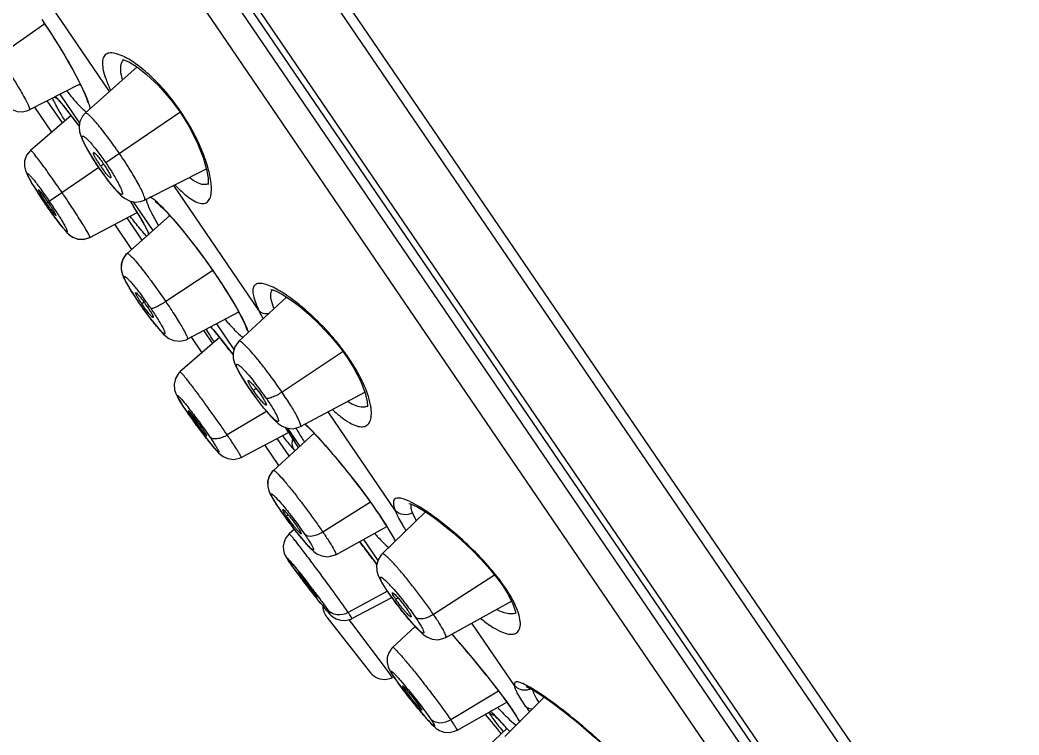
# Model space of a CAD drawing. Header units: millimetres. Extents: x 1122 to 8358, y -1894 to -296.
# Drawn here: x 7956.05 to 7984.51, y -622.93 to -602.57 of the extents above; entities that cross this region are included whole.
import ezdxf

# ---------------------------------------------------------------- set-up
doc = ezdxf.new("R2010")
doc.units = ezdxf.units.MM
doc.header["$LTSCALE"] = 3
doc.layers.add('DEF_LAYER_ASSEM_MEMBER', color=7, linetype='Continuous')

msp = doc.modelspace()

# ---------------------------------------------------------------- linework, layer by layer
at = {"layer": 'DEF_LAYER_ASSEM_MEMBER', "color": 9, "linetype": 'Continuous'}
for p, q in [((7985.436, -635.392), (7941.588, -571.048)), ((7986.127, -633.067), (7944.004, -571.255)), ((7944.813, -571.935), (7987.965, -635.243)), ((7984.202, -634.379), (7942.079, -572.567)), ((7941.642, -573.405), (7983.262, -634.479)), ((7958.607, -604.602), (7956.173, -601.031)), ((7956.762, -602.68), (7955.445, -603.603)), ((7957.191, -604.682), (7957.751, -605.504)), ((7960.636, -605.18), (7958.498, -606.637)), ((7958.439, -606.677), (7958.352, -606.736)), ((7958.298, -606.773), (7956.888, -607.734)), ((7962.866, -610.853), (7960.432, -607.28)), ((7956.777, -607.81), (7956.776, -607.811)), ((7956.855, -607.757), (7956.806, -607.79)), ((7959.279, -607.747), (7959.839, -608.568)), ((7961.545, -609.7), (7960.205, -610.589)), ((7961.63, -609.82), (7961.621, -609.814)), ((7959.429, -610.602), (7959.423, -610.596)), ((7959.586, -610.605), (7959.523, -610.65)), ((7961.647, -611.22), (7962.149, -611.957)), ((7961.833, -611.727), (7961.814, -611.704)), ((7965.261, -612.014), (7963.517, -613.168)), ((7965.369, -612.177), (7965.415, -612.192)), ((7962.572, -613.044), (7962.56, -613.033)), ((7962.781, -613.065), (7962.705, -613.123)), ((7960.785, -613.692), (7960.775, -613.679)), ((7963.077, -613.717), (7961.959, -614.389)), ((7966.748, -616.549), (7964.829, -613.732)), ((7960.996, -613.862), (7960.961, -613.888)), ((7963.674, -614.196), (7964.026, -614.712)), ((7966.034, -616.3), (7964.679, -617.153)), ((7963.452, -616.505), (7963.437, -616.487)), ((7963.691, -616.66), (7963.644, -616.697)), ((7966.28, -616.644), (7966.261, -616.622)), ((7966.28, -616.643), (7966.265, -616.621)), ((7965.834, -617.365), (7966.244, -617.967)), ((7966.094, -617.912), (7966.002, -617.79)), ((7963.719, -617.997), (7963.702, -617.974)), ((7966.129, -617.958), (7966.094, -617.912)), ((7966.217, -618.075), (7966.129, -617.958)), ((7964.014, -618.344), (7964.004, -618.353)), ((7964.176, -618.617), (7964.166, -618.605)), ((7969.574, -618.378), (7967.832, -619.5)), ((7966.518, -618.835), (7965.403, -619.444)), ((7966.554, -618.887), (7966.534, -618.864)), ((7969.868, -618.727), (7969.802, -618.682)), ((7966.819, -619.025), (7966.761, -619.075)), ((7965.442, -619.663), (7965.426, -619.642)), ((7965.506, -619.749), (7965.442, -619.663)), ((7966.517, -621.098), (7965.506, -619.749)), ((7965.508, -619.615), (7965.509, -619.614)), ((7970.138, -621.523), (7968.928, -619.747)), ((7966.627, -621.244), (7966.517, -621.098)), ((7966.664, -621.294), (7966.627, -621.244)), ((7966.732, -621.317), (7966.71, -621.289)), ((7967.02, -621.613), (7967.003, -621.627)), ((7969.688, -621.683), (7968.326, -622.505)), ((7970.071, -622.207), (7970.043, -622.172)), ((7970.005, -622.836), (7969.97, -622.798))]:
    msp.add_line(p, q, dxfattribs=at)
at = {"layer": 'DEF_LAYER_ASSEM_MEMBER', "color": 7, "linetype": 'Continuous'}
for p, q in [((7985.082, -635.177), (7941.658, -571.457)), ((7959.387, -603.907), (7957.909, -605.224)), ((7959.661, -604.118), (7959.998, -604.436)), ((7956.319, -605.129), (7957.766, -604.388)), ((7959.998, -604.436), (7960.356, -604.849)), ((7957.261, -605.502), (7956.829, -604.868)), ((7960.356, -604.849), (7960.612, -605.196)), ((7956.96, -605.762), (7956.474, -605.049)), ((7960.612, -605.196), (7960.85, -605.574)), ((7957.509, -605.288), (7956.354, -606.286)), ((7960.85, -605.574), (7961.101, -606.061)), ((7958.095, -606.467), (7958.22, -606.663)), ((7958.22, -606.663), (7958.295, -606.775)), ((7958.295, -606.775), (7958.372, -606.885)), ((7958.372, -606.885), (7958.508, -607.073)), ((7959.597, -607.702), (7961.364, -606.808)), ((7956.603, -607.55), (7956.717, -607.723)), ((7956.717, -607.723), (7956.776, -607.811)), ((7956.776, -607.811), (7956.835, -607.897)), ((7956.83, -607.889), (7956.955, -608.067)), ((7956.949, -608.059), (7957.066, -608.22)), ((7958.041, -608.761), (7959.392, -608.051)), ((7957.061, -608.213), (7957.166, -608.352)), ((7957.161, -608.345), (7957.252, -608.462)), ((7959.236, -609.101), (7958.75, -608.388)), ((7959.534, -608.838), (7959.102, -608.203)), ((7960.324, -608.141), (7959.105, -609.217)), ((7957.248, -608.456), (7957.326, -608.55)), ((7957.322, -608.546), (7957.391, -608.622)), ((7961.568, -609.736), (7961.621, -609.814)), ((7961.621, -609.814), (7961.655, -609.864)), ((7959.063, -610.018), (7959.143, -610.159)), ((7961.655, -609.864), (7961.782, -610.054)), ((7959.14, -610.154), (7959.24, -610.318)), ((7959.238, -610.314), (7959.355, -610.496)), ((7959.354, -610.493), (7959.423, -610.596)), ((7959.423, -610.596), (7959.488, -610.69)), ((7959.488, -610.69), (7959.617, -610.872)), ((7963.645, -610.459), (7962.286, -611.721)), ((7959.617, -610.872), (7959.744, -611.042)), ((7960.818, -611.661), (7962.283, -610.881)), ((7961.543, -611.785), (7961.288, -611.411)), ((7961.485, -611.306), (7961.564, -611.398)), ((7961.564, -611.398), (7961.83, -611.726)), ((7961.74, -611.615), (7960.61, -612.591)), ((7960.818, -611.661), (7960.818, -611.662)), ((7961.242, -612.045), (7960.928, -611.585)), ((7961.83, -611.726), (7962.126, -612.107)), ((7964.9, -611.573), (7965.198, -611.938)), ((7965.198, -611.938), (7965.369, -612.177)), ((7965.369, -612.177), (7965.551, -612.464)), ((7965.551, -612.464), (7965.762, -612.867)), ((7962.491, -612.93), (7962.56, -613.033)), ((7962.56, -613.033), (7962.643, -613.152)), ((7962.643, -613.152), (7962.791, -613.356)), ((7964.042, -614.151), (7965.879, -613.173)), ((7962.791, -613.356), (7962.937, -613.546)), ((7960.775, -613.679), (7960.816, -613.739)), ((7960.811, -613.732), (7960.92, -613.888)), ((7960.916, -613.881), (7961.031, -614.041)), ((7961.026, -614.035), (7961.141, -614.192)), ((7964.174, -614.081), (7964.209, -614.114)), ((7961.137, -614.186), (7961.249, -614.335)), ((7961.245, -614.33), (7961.35, -614.466)), ((7962.352, -615.026), (7963.706, -614.314)), ((7964.434, -614.341), (7963.271, -615.399)), ((7964.04, -614.15), (7964.041, -614.15)), ((7961.346, -614.462), (7961.442, -614.584)), ((7961.439, -614.58), (7961.524, -614.685)), ((7963.429, -615.255), (7963.03, -614.67)), ((7963.724, -614.986), (7963.382, -614.484)), ((7961.521, -614.682), (7961.594, -614.769)), ((7961.592, -614.767), (7961.654, -614.837)), ((7961.652, -614.835), (7961.708, -614.895)), ((7961.707, -614.893), (7961.764, -614.947)), ((7961.764, -614.947), (7961.842, -615.005)), ((7963.235, -616.169), (7963.303, -616.282)), ((7963.302, -616.281), (7963.388, -616.414)), ((7963.388, -616.414), (7963.437, -616.487)), ((7963.437, -616.487), (7963.506, -616.586)), ((7963.506, -616.586), (7963.64, -616.773)), ((7966.222, -616.565), (7966.261, -616.622)), ((7966.261, -616.622), (7966.289, -616.663)), ((7966.289, -616.663), (7966.392, -616.819)), ((7967.603, -616.58), (7966.365, -617.776)), ((7963.64, -616.773), (7963.778, -616.958)), ((7963.868, -617.075), (7963.721, -617.202)), ((7963.726, -617.206), (7963.725, -617.207)), ((7963.778, -616.958), (7963.914, -617.134)), ((7963.914, -617.134), (7964.042, -617.293)), ((7965.048, -617.799), (7966.504, -616.995)), ((7964.042, -617.293), (7964.156, -617.43)), ((7965.724, -617.426), (7966.054, -617.859)), ((7965.048, -617.799), (7965.047, -617.799)), ((7963.702, -617.974), (7963.723, -618.004)), ((7963.723, -618.004), (7963.811, -618.128)), ((7963.726, -618.009), (7963.732, -618.018)), ((7966.054, -617.859), (7966.217, -618.076)), ((7963.791, -618.102), (7963.904, -618.256)), ((7963.872, -618.212), (7963.96, -618.332)), ((7963.904, -618.256), (7964.006, -618.393)), ((7963.96, -618.332), (7964.053, -618.456)), ((7969.441, -618.212), (7969.677, -618.507)), ((7969.677, -618.507), (7969.802, -618.681)), ((7966.475, -618.777), (7966.534, -618.864)), ((7966.534, -618.864), (7966.616, -618.983)), ((7966.534, -618.864), (7966.534, -618.864)), ((7969.802, -618.682), (7969.802, -618.681)), ((7969.802, -618.682), (7969.959, -618.932)), ((7969.959, -618.932), (7970.105, -619.227)), ((7964.513, -619.051), (7964.593, -619.15)), ((7965.508, -619.614), (7966.642, -619.017)), ((7966.616, -618.983), (7966.766, -619.187)), ((7966.766, -619.187), (7966.919, -619.386)), ((7968.185, -620.16), (7970.052, -619.121)), ((7970.105, -619.227), (7970.165, -619.421)), ((7966.919, -619.386), (7967.069, -619.571)), ((7970.165, -619.421), (7970.172, -619.477)), ((7964.793, -619.573), (7966.037, -621.16)), ((7967.069, -619.571), (7967.208, -619.733)), ((7967.307, -619.841), (7966.668, -620.437)), ((7968.359, -620.064), (7968.423, -620.137)), ((7968.181, -620.155), (7968.182, -620.155)), ((7966.668, -620.437), (7966.668, -620.437)), ((7966.702, -621.274), (7966.664, -621.294)), ((7966.71, -621.289), (7966.779, -621.389)), ((7966.71, -621.289), (7966.71, -621.289)), ((7966.779, -621.389), (7966.91, -621.567)), ((7966.91, -621.567), (7967.052, -621.755)), ((7968.498, -622.805), (7969.92, -621.997)), ((7970.988, -621.855), (7969.868, -622.974)), ((7967.337, -622.115), (7967.468, -622.273)), ((7967.468, -622.273), (7967.585, -622.411)), ((7968.43, -622.828), (7968.494, -622.797)), ((7969.922, -622.746), (7968.886, -623.727)), ((7969.944, -622.77), (7970.005, -622.837))]:
    msp.add_line(p, q, dxfattribs=at)
for points in [[(7956.684, -602.568), (7956.745, -602.659), (7956.899, -602.892), (7957.047, -603.124), (7957.187, -603.35), (7957.318, -603.568), (7957.439, -603.775), (7957.548, -603.97), (7957.645, -604.151), (7957.73, -604.315), (7957.803, -604.463), (7957.863, -604.593), (7957.91, -604.705), (7957.947, -604.798), (7957.971, -604.87), (7957.984, -604.918), (7957.986, -604.926)], [(7958.982, -603.698), (7958.974, -603.699), (7959.006, -603.706), (7959.149, -603.763), (7959.372, -603.896), (7959.661, -604.118)], [(7955.22, -604.428), (7955.344, -604.6), (7955.456, -604.748), (7955.554, -604.87), (7955.642, -604.967), (7955.726, -605.047), (7955.832, -605.119), (7955.972, -605.172), (7956.126, -605.183), (7956.278, -605.148), (7956.319, -605.129)], [(7957.079, -604.774), (7957.079, -604.775), (7957.093, -604.788), (7957.123, -604.818), (7957.166, -604.865), (7957.219, -604.925), (7957.28, -604.999), (7957.351, -605.086), (7957.429, -605.185), (7957.515, -605.296), (7957.609, -605.419), (7957.71, -605.554), (7957.737, -605.591)], [(7957.908, -605.224), (7957.834, -605.306), (7957.759, -605.456), (7957.734, -605.612), (7957.748, -605.752), (7957.783, -605.87), (7957.832, -605.99), (7957.899, -606.128), (7957.988, -606.287), (7958.095, -606.467)], [(7961.101, -606.061), (7961.271, -606.484), (7961.369, -606.827), (7961.41, -607.078), (7961.412, -607.232), (7961.409, -607.255)], [(7956.354, -606.286), (7956.243, -606.423), (7956.186, -606.584), (7956.183, -606.736), (7956.211, -606.855), (7956.246, -606.942), (7956.288, -607.028), (7956.344, -607.129), (7956.414, -607.25), (7956.501, -607.391), (7956.603, -607.55)], [(7958.508, -607.073), (7958.635, -607.238), (7958.752, -607.378), (7958.855, -607.492), (7958.948, -607.582), (7959.045, -607.656), (7959.169, -607.721), (7959.322, -607.756), (7959.489, -607.743), (7959.597, -607.702)], [(7959.193, -607.727), (7959.265, -607.843), (7959.356, -607.991), (7959.437, -608.126), (7959.507, -608.246), (7959.568, -608.353), (7959.619, -608.446), (7959.659, -608.522), (7959.688, -608.582), (7959.706, -608.623), (7959.709, -608.63)], [(7959.905, -607.739), (7959.9, -607.737), (7959.902, -607.739), (7959.932, -607.76), (7959.982, -607.8), (7960.047, -607.858), (7960.125, -607.933), (7960.214, -608.024), (7960.315, -608.131), (7960.427, -608.255), (7960.548, -608.395), (7960.678, -608.551), (7960.816, -608.722), (7960.96, -608.905), (7961.109, -609.1), (7961.262, -609.305), (7961.415, -609.518), (7961.568, -609.736)], [(7957.386, -608.617), (7957.453, -608.681), (7957.551, -608.75), (7957.691, -608.806), (7957.861, -608.816), (7958.041, -608.761)], [(7957.391, -608.622), (7957.458, -608.686), (7957.559, -608.755), (7957.702, -608.808)], [(7957.702, -608.808), (7957.872, -608.814), (7958.041, -608.761)], [(7959.105, -609.217), (7959.081, -609.239), (7958.99, -609.364), (7958.94, -609.51), (7958.935, -609.663), (7958.962, -609.792), (7959.005, -609.901), (7959.066, -610.023)], [(7959.105, -609.217), (7959.072, -609.249), (7958.983, -609.378), (7958.937, -609.525), (7958.936, -609.674), (7958.964, -609.799), (7959.007, -609.907)], [(7961.782, -610.054), (7961.902, -610.24), (7962.013, -610.417), (7962.115, -610.586), (7962.207, -610.744), (7962.287, -610.888), (7962.356, -611.019), (7962.412, -611.133), (7962.456, -611.229), (7962.488, -611.307), (7962.508, -611.364), (7962.517, -611.398), (7962.518, -611.402)], [(7963.202, -610.242), (7963.205, -610.243), (7963.258, -610.255), (7963.369, -610.3), (7963.535, -610.389), (7963.749, -610.526), (7964.002, -610.713)], [(7964.002, -610.713), (7964.285, -610.951), (7964.589, -611.24), (7964.9, -611.573)], [(7959.744, -611.042), (7959.861, -611.194), (7959.966, -611.322), (7960.056, -611.425), (7960.132, -611.505), (7960.204, -611.572), (7960.292, -611.637), (7960.433, -611.7), (7960.613, -611.72), (7960.785, -611.677), (7960.817, -611.661)], [(7962.286, -611.721), (7962.264, -611.744), (7962.169, -611.882), (7962.124, -612.046), (7962.129, -612.207), (7962.165, -612.341), (7962.217, -612.464), (7962.288, -612.599), (7962.379, -612.754), (7962.491, -612.93)], [(7960.615, -612.596), (7960.572, -612.639), (7960.479, -612.783), (7960.441, -612.944), (7960.453, -613.1), (7960.489, -613.206), (7960.528, -613.287), (7960.576, -613.372), (7960.64, -613.475)], [(7965.762, -612.867), (7965.89, -613.201), (7965.943, -613.439), (7965.948, -613.573), (7965.946, -613.592)], [(7960.64, -613.475), (7960.724, -613.604), (7960.775, -613.679)], [(7962.937, -613.546), (7963.075, -613.714), (7963.202, -613.858), (7963.312, -613.972), (7963.411, -614.06), (7963.52, -614.135), (7963.669, -614.195), (7963.837, -614.209), (7964, -614.17), (7964.04, -614.15)], [(7963.608, -614.165), (7963.705, -614.312), (7963.789, -614.442), (7963.862, -614.557)], [(7964.209, -614.114), (7964.298, -614.201), (7964.398, -614.303), (7964.507, -614.419), (7964.626, -614.548), (7964.753, -614.69), (7964.888, -614.845), (7965.029, -615.01), (7965.175, -615.186), (7965.326, -615.371), (7965.48, -615.564), (7965.634, -615.762), (7965.787, -615.964), (7965.938, -616.167), (7966.083, -616.368), (7966.222, -616.565)], [(7963.862, -614.557), (7963.923, -614.656), (7963.971, -614.738), (7963.98, -614.754)], [(7961.763, -614.946), (7961.84, -615.004), (7961.969, -615.063), (7962.134, -615.084), (7962.303, -615.049), (7962.352, -615.027)], [(7963.271, -615.398), (7963.239, -615.431), (7963.151, -615.563), (7963.108, -615.713), (7963.112, -615.865), (7963.144, -615.984), (7963.186, -616.078)], [(7963.271, -615.398), (7963.248, -615.421), (7963.158, -615.549), (7963.111, -615.698), (7963.11, -615.853), (7963.141, -615.977), (7963.184, -616.074), (7963.237, -616.172)], [(7967.131, -616.336), (7967.127, -616.336), (7967.133, -616.337), (7967.181, -616.352), (7967.265, -616.387), (7967.382, -616.446), (7967.528, -616.532), (7967.704, -616.646), (7967.907, -616.79), (7968.134, -616.962), (7968.38, -617.163), (7968.642, -617.392), (7968.912, -617.646), (7969.182, -617.921), (7969.441, -618.212)], [(7966.392, -616.819), (7966.483, -616.96), (7966.561, -617.088), (7966.627, -617.2), (7966.68, -617.297), (7966.722, -617.379), (7966.739, -617.415)], [(7963.725, -617.207), (7963.629, -617.318), (7963.575, -617.433), (7963.552, -617.553), (7963.557, -617.666), (7963.581, -617.759), (7963.61, -617.825)], [(7964.156, -617.43), (7964.255, -617.542), (7964.341, -617.632), (7964.419, -617.705), (7964.511, -617.773), (7964.648, -617.835), (7964.823, -617.856), (7964.999, -617.815), (7965.044, -617.793)], [(7966.365, -617.776), (7966.341, -617.8), (7966.251, -617.94), (7966.21, -618.104), (7966.22, -618.265), (7966.259, -618.393), (7966.312, -618.505), (7966.383, -618.629), (7966.475, -618.777)], [(7963.61, -617.825), (7963.635, -617.87), (7963.66, -617.912), (7963.693, -617.962), (7963.702, -617.974)], [(7964.053, -618.456), (7964.149, -618.582), (7964.244, -618.706), (7964.337, -618.827)], [(7964.337, -618.827), (7964.428, -618.943), (7964.513, -619.051)], [(7964.593, -619.15), (7964.666, -619.24), (7964.73, -619.318), (7964.785, -619.383), (7964.831, -619.436), (7964.871, -619.48), (7964.91, -619.519), (7964.964, -619.566)], [(7964.964, -619.566), (7965.055, -619.622), (7965.183, -619.664), (7965.327, -619.67), (7965.474, -619.631), (7965.508, -619.615)], [(7967.208, -619.733), (7967.332, -619.869), (7967.44, -619.978), (7967.539, -620.067), (7967.646, -620.142), (7967.791, -620.203), (7967.961, -620.22), (7968.129, -620.18), (7968.181, -620.155)], [(7968.423, -620.137), (7968.567, -620.303), (7968.715, -620.476), (7968.867, -620.656), (7969.02, -620.841), (7969.175, -621.029), (7969.328, -621.22), (7969.478, -621.409), (7969.623, -621.597), (7969.761, -621.779), (7969.888, -621.953)], [(7966.668, -620.437), (7966.641, -620.464), (7966.555, -620.591), (7966.513, -620.731), (7966.512, -620.872), (7966.541, -620.992), (7966.578, -621.076), (7966.62, -621.151)], [(7966.62, -621.151), (7966.677, -621.241), (7966.71, -621.289)], [(7967.052, -621.755), (7967.197, -621.941), (7967.337, -622.115)], [(7970.474, -621.557), (7970.472, -621.556), (7970.482, -621.56), (7970.525, -621.577), (7970.596, -621.612), (7970.694, -621.666), (7970.815, -621.74), (7970.958, -621.835), (7971.122, -621.948), (7971.306, -622.082), (7971.507, -622.234), (7971.722, -622.403), (7971.948, -622.586), (7972.181, -622.783), (7972.42, -622.993), (7972.661, -623.215), (7972.899, -623.445), (7973.127, -623.681)], [(7969.888, -621.953), (7970.003, -622.114), (7970.043, -622.172)], [(7969.459, -622.259), (7969.489, -622.289), (7969.54, -622.34), (7969.601, -622.403)], [(7970.043, -622.172), (7970.059, -622.196), (7970.13, -622.303)], [(7970.13, -622.303), (7970.183, -622.389), (7970.221, -622.456)], [(7967.585, -622.411), (7967.685, -622.524), (7967.769, -622.614), (7967.841, -622.685)], [(7969.601, -622.403), (7969.673, -622.478), (7969.754, -622.565), (7969.844, -622.662), (7969.944, -622.77)], [(7970.221, -622.456), (7970.245, -622.502), (7970.253, -622.518)], [(7967.841, -622.685), (7967.911, -622.745), (7968.002, -622.804), (7968.13, -622.851), (7968.276, -622.862), (7968.43, -622.828)]]:
    msp.add_lwpolyline(points, dxfattribs=at)
at = {"layer": 'DEF_LAYER_ASSEM_MEMBER', "color": 9, "linetype": 'Continuous'}
for centre, radius, start, end in [((7958.224, -605.218), 1.788, 63.2851, 63.8955), ((7958.175, -605.315), 1.896, 62.2279, 63.2808), ((7959.968, -602.359), 3.014, 222.663, 223.8617), ((7955.586, -608.604), 6.101, 34.14, 40.7976), ((7957.277, -604.443), 0.398, 233.1708, 242.5811), ((7958.651, -604.19), 1.222, 227.822, 229.7879), ((7958.517, -604.348), 1.014, 229.836, 230.2719), ((7955.621, -608.615), 6.079, 27.7364, 34.41), ((7959.597, -607.423), 1.91, 5.4508, 6.3553), ((7959.691, -607.414), 1.816, 4.9263, 5.4476), ((7960.865, -607.378), 1.256, 199.0543, 200.7643), ((7962.968, -606.858), 2.959, 204.6546, 205.8623), ((7960.093, -608.575), 0.398, 185.9578, 195.3874), ((7951.463, -616.438), 10.056, 35.9395, 36.291), ((7951.157, -616.66), 10.435, 34.2755, 35.9422), ((7964.426, -608.665), 3.097, 226.0895, 226.7909), ((7968.092, -607.286), 7.88, 211.2015, 211.6428), ((7937.222, -631.158), 31.356, 37.4328, 38.2924), ((7960.682, -615.402), 5.719, 34.1424, 34.5313), ((7956.812, -617.544), 7.534, 38.1196, 38.5698), ((7956.17, -618.044), 8.347, 34.3136, 38.1009), ((7968.895, -608.734), 7.652, 214.154, 214.2734), ((7964.425, -613.836), 1.641, 9.1491, 10.2778), ((7964.551, -613.816), 1.513, 7.3217, 9.1586), ((7945.34, -626.382), 21.978, 33.5597, 33.7159), ((7968.293, -610.92), 5.897, 221.1842, 221.7542), ((7959.275, -617.519), 5.461, 30.4025, 30.6147), ((7969.815, -612.168), 7.7, 214.0861, 214.2737), ((7898.711, -668.749), 84.41, 37.13626, 37.44811), ((7968.59, -615.301), 3.068, 227.6081, 227.7749), ((7968.394, -615.518), 2.776, 227.7628, 228.6539), ((7962.972, -622.022), 4.939, 41.6243, 42.8841), ((7965.52, -621.686), 5.259, 35.0361, 37.734), ((7971.516, -615.505), 6.005, 213.9669, 214.2748), ((7966.002, -621.347), 4.67, 34.1246, 35.0191), ((7968.689, -619.967), 1.642, 17.8861, 18.7737), ((7970.432, -621.236), 0.415, 280.5059, 293.6143), ((7966.403, -625.361), 4.357, 44.6731, 45.6373), ((7963.741, -626.517), 7.659, 34.2568, 34.5458), ((7977.14, -617.565), 8.088, 214.3327, 215.5783), ((7971.073, -621.505), 1.454, 231.0703, 232.4362), ((7943.747, -646.7), 35.482, 42.3485, 42.6194)]:
    msp.add_arc(centre, radius, start, end, dxfattribs=at)
at = {"layer": 'DEF_LAYER_ASSEM_MEMBER', "color": 7, "linetype": 'Continuous'}
for centre, radius, start, end in [((7961.119, -604.848), 3.35, 211.4573, 214.3137), ((7961.118, -604.855), 3.345, 214.231, 217.1201), ((7961.584, -604.534), 5.783, 212.802, 214.2767), ((7961.567, -604.545), 5.762, 214.2709, 215.8978), ((7948.49, -613.419), 10.101, 34.0891, 34.3407), ((7950.566, -612.021), 7.598, 33.0519, 34.1306), ((7956.06, -613.197), 4.378, 34.2967, 36.4454), ((7966.431, -620.851), 0.501, 218.1505, 278.0023), ((7966.431, -620.851), 0.5, 278.0505, 297.7627), ((8047.254, -559.287), 100.26, 218.97274, 219.3815)]:
    msp.add_arc(centre, radius, start, end, dxfattribs=at)
at = {"layer": 'DEF_LAYER_ASSEM_MEMBER', "color": 9, "linetype": 'Continuous'}
for points, start_tangent, end_tangent in [([(8000.492, -618.25), (7998.496, -615.297), (7996.276, -611.909), (7993.855, -608.148), (7991.173, -604.144), (7988.212, -600.007), (7985.006, -595.822), (7981.636, -591.642), (7978.189, -587.511), (7971.32, -579.639), (7964.89, -572.667), (7955.394, -562.732)], (-0.544815, 0.838556), (-0.694865, 0.71914)), ([(7964.1, -569.697), (7973.576, -579.65), (7982.55, -590.034), (7986.847, -595.38), (7990.969, -600.862), (7994.846, -606.529), (7998.461, -612.373)], (0.70516, -0.709048), (0.509047, -0.860738)), ([(7958.006, -604.921), (7957.822, -604.487), (7957.519, -603.908), (7956.681, -602.558)], (-0.324383, 0.945926), (-0.562885, 0.826535)), ([(7959.011, -603.612), (7958.801, -603.53), (7958.63, -603.507), (7958.504, -603.545), (7958.427, -603.644), (7958.402, -603.799), (7958.427, -604.007), (7958.504, -604.264), (7958.629, -604.564)], (-0.89801, 0.439975), (0.420288, -0.907391)), ([(7955.445, -603.603), (7955.801, -604.145), (7955.961, -604.404), (7956.099, -604.637), (7956.208, -604.834), (7956.283, -604.986), (7956.321, -605.087), (7956.325, -605.115), (7956.319, -605.129)], (0.563198, -0.826322), (-0.889601, -0.456739)), ([(7958.97, -604.259), (7958.923, -604.015), (7958.937, -603.827)], (-0.273499, 0.961872), (0.26672, 0.963774)), ([(7958.937, -603.827), (7958.949, -603.79), (7959.009, -603.701)], (0.26672, 0.963774), (0.731923, 0.681387)), ([(7959.815, -604.205), (7959.417, -603.867), (7959.059, -603.637)], (-0.723808, 0.690001), (-0.884861, 0.465856)), ([(7960.204, -604.616), (7960.107, -604.506), (7959.815, -604.205)], (-0.652002, 0.758217), (-0.723808, 0.690001)), ([(7957.381, -604.59), (7957.631, -604.889), (7957.831, -605.095)], (0.621742, -0.783222), (0.741652, -0.670785)), ([(7957.054, -604.945), (7957.03, -604.898), (7956.974, -604.782)], (-0.464593, 0.885525), (-0.395079, 0.918647)), ([(7957.191, -604.887), (7957.152, -604.842), (7957.053, -604.735)], (-0.648736, 0.761013), (-0.706724, 0.70749)), ([(7957.331, -605.43), (7957.248, -605.29), (7957.054, -604.945)], (-0.516722, 0.856153), (-0.464593, 0.885525)), ([(7957.736, -605.586), (7957.579, -605.376), (7957.191, -604.887)], (-0.594455, 0.804129), (-0.648736, 0.761013)), ([(7958.055, -605.113), (7958.049, -605.074), (7958.006, -604.921)], (-0.098955, 0.995092), (-0.324383, 0.945926)), ([(7957.868, -605.128), (7957.891, -605.146), (7957.952, -605.187)], (0.769111, -0.639115), (0.874263, -0.485452)), ([(7958.886, -606.372), (7958.551, -605.902), (7958.394, -605.697), (7958.25, -605.522), (7958.126, -605.382), (7958.024, -605.283), (7957.95, -605.229), (7957.909, -605.224)], (-0.562882, 0.826537), (-0.759969, -0.649959)), ([(7961.243, -606.301), (7961.19, -606.176), (7961.003, -605.788)], (-0.377339, 0.926075), (-0.467365, 0.884064)), ([(7958.298, -606.773), (7958.089, -606.449), (7958, -606.299), (7957.927, -606.165), (7957.872, -606.052), (7957.837, -605.964), (7957.827, -605.93), (7957.824, -605.904), (7957.832, -605.876), (7957.863, -605.879), (7957.914, -605.914), (7957.983, -605.979), (7958.069, -606.071), (7958.166, -606.188), (7958.273, -606.324), (7958.498, -606.637)], (-0.563141, 0.826361), (0.563138, -0.826363)), ([(7957.253, -607.485), (7957.088, -607.244), (7956.926, -607.014), (7956.775, -606.803), (7956.639, -606.619), (7956.527, -606.472), (7956.44, -606.365), (7956.407, -606.328), (7956.381, -606.302), (7956.364, -606.288), (7956.354, -606.286)], (-0.562511, 0.82679), (-0.761827, -0.647781)), ([(7959.597, -607.702), (7959.608, -607.662), (7959.585, -607.574), (7959.53, -607.443), (7959.445, -607.275), (7959.335, -607.078), (7959.202, -606.856), (7958.886, -606.372)], (0.885003, 0.465586), (-0.563776, 0.825928)), ([(7961.495, -607.212), (7961.412, -606.794), (7961.243, -606.301)], (-0.11061, 0.993864), (-0.377339, 0.926075)), ([(7958.498, -606.637), (7958.707, -606.961), (7958.795, -607.11), (7958.867, -607.244), (7958.922, -607.357), (7958.957, -607.445), (7958.971, -607.505), (7958.963, -607.535), (7958.933, -607.533), (7958.911, -607.52), (7958.883, -607.499), (7958.814, -607.434), (7958.728, -607.341), (7958.63, -607.224), (7958.523, -607.087), (7958.298, -606.773)], (0.563138, -0.826363), (-0.563141, 0.826361)), ([(7956.777, -607.81), (7956.565, -607.49), (7956.473, -607.344), (7956.395, -607.215), (7956.334, -607.106), (7956.291, -607.023), (7956.269, -606.969), (7956.269, -606.945), (7956.277, -606.945), (7956.29, -606.953), (7956.309, -606.969), (7956.332, -606.993), (7956.394, -607.062), (7956.472, -607.159), (7956.565, -607.28), (7956.668, -607.42), (7956.888, -607.734)], (-0.563138, 0.826363), (0.56314, -0.826362)), ([(7960.475, -607.273), (7960.71, -607.5), (7960.921, -607.666), (7961.106, -607.766), (7961.26, -607.798), (7961.38, -607.761), (7961.461, -607.656), (7961.501, -607.486), (7961.5, -607.258)], (0.691238, -0.722627), (-0.085846, 0.996308)), ([(7961.278, -607.257), (7961.096, -607.201), (7960.884, -607.068)], (-0.995654, 0.093129), (-0.795194, 0.606355)), ([(7961.417, -607.235), (7961.386, -607.247), (7961.278, -607.257)], (-0.902351, -0.431002), (-0.995654, 0.093129)), ([(7958.041, -608.761), (7958.042, -608.751), (7958.036, -608.73), (7958.021, -608.697), (7957.998, -608.652), (7957.931, -608.532), (7957.834, -608.373), (7957.713, -608.18), (7957.573, -607.962), (7957.417, -607.728), (7957.253, -607.485)], (0.881899, 0.471439), (-0.563297, 0.826255)), ([(7956.888, -607.734), (7957.1, -608.054), (7957.193, -608.201), (7957.271, -608.331), (7957.333, -608.44), (7957.375, -608.522), (7957.388, -608.553), (7957.396, -608.576), (7957.399, -608.591), (7957.396, -608.599), (7957.374, -608.59), (7957.331, -608.549), (7957.27, -608.479), (7957.191, -608.383), (7957.099, -608.263), (7956.997, -608.124), (7956.777, -607.81)], (0.56314, -0.826362), (-0.563138, 0.826363)), ([(7959.647, -608.49), (7959.561, -608.335), (7959.197, -607.73)], (-0.471565, 0.881831), (-0.531003, 0.84737)), ([(7959.646, -607.658), (7959.649, -607.685), (7959.677, -607.788)], (0.058449, -0.99829), (0.325834, -0.945427)), ([(7959.69, -607.824), (7959.808, -608.084), (7959.995, -608.425)], (0.353903, -0.935282), (0.501665, -0.865062)), ([(7959.914, -607.721), (7959.868, -607.683), (7959.754, -607.606)], (-0.762135, 0.647418), (-0.892551, 0.450947)), ([(7961.63, -609.82), (7960.679, -608.545), (7960.251, -608.051), (7959.914, -607.721)], (-0.562997, 0.826459), (-0.762135, 0.647418)), ([(7959.548, -608.604), (7959.473, -608.515), (7959.195, -608.165)], (-0.655117, 0.755527), (-0.607851, 0.794051)), ([(7959.668, -608.734), (7959.642, -608.707), (7959.548, -608.604)], (-0.710623, 0.703573), (-0.655117, 0.755527)), ([(7959.74, -608.677), (7959.722, -608.638), (7959.647, -608.49)], (-0.400065, 0.916487), (-0.471565, 0.881831)), ([(7959.105, -609.217), (7959.119, -609.216), (7959.144, -609.23), (7959.224, -609.302), (7959.339, -609.428), (7959.482, -609.602), (7959.649, -609.815), (7959.831, -610.058), (7960.205, -610.589)], (0.75112, 0.660166), (0.562988, -0.826465)), ([(7962.456, -611.2), (7962.118, -610.581), (7961.63, -609.82)], (-0.428651, 0.90347), (-0.562973, 0.826475)), ([(7959.429, -610.602), (7959.251, -610.331), (7959.177, -610.209), (7959.116, -610.103), (7959.069, -610.014), (7959.038, -609.946), (7959.025, -609.9), (7959.028, -609.878), (7959.037, -609.876), (7959.049, -609.88), (7959.066, -609.891), (7959.087, -609.907), (7959.14, -609.958), (7959.207, -610.03), (7959.286, -610.122), (7959.374, -610.23), (7959.568, -610.486)], (-0.563137, 0.826364), (0.591892, -0.806017)), ([(7963.26, -610.183), (7963.065, -610.104), (7962.907, -610.072), (7962.79, -610.088), (7962.715, -610.152), (7962.685, -610.261), (7962.701, -610.415), (7962.866, -610.853)], (-0.900703, 0.434436), (0.439028, -0.898473)), ([(7963.288, -610.775), (7963.21, -610.531), (7963.202, -610.348)], (-0.378958, 0.925414), (0.171271, 0.985224)), ([(7963.202, -610.348), (7963.209, -610.318), (7963.248, -610.245)], (0.171271, 0.985224), (0.661006, 0.750381)), ([(7964.101, -610.753), (7963.652, -610.413), (7963.26, -610.183)], (-0.76875, 0.63955), (-0.900703, 0.434436)), ([(7959.779, -610.784), (7959.884, -610.94), (7959.977, -611.087), (7960.056, -611.219), (7960.118, -611.329), (7960.16, -611.416), (7960.181, -611.476), (7960.183, -611.494), (7960.18, -611.505), (7960.171, -611.508), (7960.157, -611.504), (7960.137, -611.491), (7960.113, -611.471), (7960.049, -611.408), (7959.968, -611.318), (7959.872, -611.203), (7959.767, -611.069), (7959.655, -610.92), (7959.429, -610.602)], (0.563138, -0.826363), (-0.563137, 0.826364)), ([(7960.205, -610.589), (7960.066, -610.675), (7959.932, -610.745), (7959.832, -610.782), (7959.779, -610.784)], (-0.833367, -0.552721), (-0.88727, 0.46125)), ([(7960.205, -610.589), (7960.476, -610.999), (7960.59, -611.181), (7960.683, -611.339), (7960.755, -611.47), (7960.802, -611.569), (7960.823, -611.633), (7960.818, -611.661)], (0.563198, -0.826322), (-0.882527, -0.470262)), ([(7962.866, -610.853), (7962.917, -610.891), (7963.143, -610.93)], (0.70923, -0.704977), (0.992935, 0.118663)), ([(7962.979, -611.07), (7962.949, -611.014), (7962.866, -610.853)], (-0.477449, 0.87866), (-0.440335, 0.897834)), ([(7964.981, -611.626), (7964.766, -611.384), (7964.101, -610.753)], (-0.647853, 0.761765), (-0.76875, 0.63955)), ([(7961.898, -611.103), (7962.019, -611.24), (7962.326, -611.549)], (0.654618, -0.75596), (0.752356, -0.658757)), ([(7962.567, -611.471), (7962.547, -611.412), (7962.456, -611.2)], (-0.30565, 0.952144), (-0.428651, 0.90347)), ([(7961.589, -611.742), (7961.531, -611.654), (7961.383, -611.42)], (-0.54929, 0.835632), (-0.52452, 0.851398)), ([(7961.814, -611.704), (7961.721, -611.587), (7961.478, -611.294)], (-0.621394, 0.783498), (-0.650672, 0.759359)), ([(7963.517, -613.168), (7963.117, -612.61), (7962.918, -612.352), (7962.73, -612.124), (7962.565, -611.938), (7962.43, -611.803), (7962.336, -611.729), (7962.286, -611.721)], (-0.562873, 0.826543), (-0.735937, -0.67705)), ([(7962.326, -611.549), (7962.344, -611.564), (7962.395, -611.606)], (0.752356, -0.658757), (0.791655, -0.610969)), ([(7965.393, -612.16), (7965.297, -612.025), (7964.983, -611.629)], (-0.566849, 0.823822), (-0.650211, 0.759754)), ([(7962.563, -613.03), (7962.407, -612.791), (7962.344, -612.685), (7962.292, -612.591), (7962.254, -612.512), (7962.229, -612.45), (7962.218, -612.406), (7962.223, -612.381), (7962.23, -612.376), (7962.242, -612.376), (7962.256, -612.381), (7962.275, -612.391), (7962.321, -612.426), (7962.379, -612.479), (7962.448, -612.55), (7962.526, -612.636), (7962.702, -612.847)], (-0.561418, 0.827533), (0.623497, -0.781825)), ([(7965.751, -612.755), (7965.678, -612.617), (7965.415, -612.192)], (-0.452098, 0.891968), (-0.564929, 0.825139)), ([(7961.959, -614.389), (7961.754, -614.092), (7961.53, -613.777), (7961.303, -613.463), (7961.089, -613.173), (7960.901, -612.927), (7960.821, -612.824), (7960.752, -612.739), (7960.697, -612.673), (7960.655, -612.627), (7960.628, -612.601), (7960.615, -612.596)], (-0.562414, 0.826856), (-0.765312, -0.64366)), ([(7966.039, -613.544), (7966, -613.37), (7965.752, -612.757)], (-0.178321, 0.983972), (-0.45549, 0.890241)), ([(7963.064, -613.338), (7963.166, -613.492), (7963.254, -613.634), (7963.325, -613.758), (7963.377, -613.86), (7963.395, -613.902), (7963.407, -613.937), (7963.414, -613.965), (7963.415, -613.986), (7963.411, -613.999), (7963.4, -614.005), (7963.385, -614.002), (7963.363, -613.992), (7963.306, -613.948), (7963.229, -613.876), (7963.136, -613.777), (7963.031, -613.655), (7962.918, -613.515), (7962.8, -613.363), (7962.572, -613.044)], (0.563138, -0.826363), (-0.563141, 0.826361)), ([(7963.517, -613.168), (7963.376, -613.252), (7963.237, -613.316), (7963.128, -613.346), (7963.064, -613.338)], (-0.833964, -0.551819), (-0.858195, 0.513324)), ([(7964.041, -614.15), (7964.05, -614.119), (7964.036, -614.057), (7963.999, -613.966), (7963.941, -613.848), (7963.762, -613.543), (7963.517, -613.168)], (0.834626, 0.550817), (-0.563799, 0.825912)), ([(7960.652, -613.491), (7960.592, -613.393), (7960.569, -613.353), (7960.551, -613.32), (7960.539, -613.294), (7960.533, -613.276), (7960.532, -613.265), (7960.537, -613.262), (7960.548, -613.267), (7960.564, -613.279), (7960.585, -613.299), (7960.612, -613.327), (7960.765, -613.505)], (-0.536768, 0.84373), (0.631802, -0.77513)), ([(7960.785, -613.692), (7960.748, -613.637), (7960.652, -613.491)], (-0.563138, 0.826363), (-0.536768, 0.84373)), ([(7960.765, -613.505), (7960.802, -613.552), (7960.926, -613.709)], (0.631802, -0.77513), (0.611382, -0.791335)), ([(7965.818, -613.597), (7965.626, -613.558), (7965.4, -613.446)], (-0.999998, 0.001789), (-0.850797, 0.525495)), ([(7961.463, -614.447), (7961.552, -614.58), (7961.624, -614.693), (7961.677, -614.782), (7961.696, -614.817), (7961.709, -614.844), (7961.717, -614.864), (7961.719, -614.876), (7961.715, -614.88), (7961.705, -614.877), (7961.69, -614.865), (7961.669, -614.846), (7961.644, -614.82), (7961.613, -614.786), (7961.537, -614.699), (7961.446, -614.587), (7961.342, -614.456), (7961.231, -614.31), (7960.999, -613.996), (7960.785, -613.692)], (0.56314, -0.826362), (-0.563138, 0.826363)), ([(7960.926, -613.709), (7961.062, -613.888), (7961.463, -614.447)], (0.611382, -0.791335), (0.56314, -0.826362)), ([(7964.964, -613.675), (7965.216, -613.887), (7965.445, -614.04), (7965.645, -614.131), (7965.811, -614.155), (7965.937, -614.113), (7966.021, -614.006), (7966.059, -613.841), (7966.052, -613.623)], (0.738187, -0.674597), (-0.127173, 0.991881)), ([(7965.954, -613.567), (7965.923, -613.58), (7965.818, -613.597)], (-0.893105, -0.449848), (-0.999998, 0.001789)), ([(7966.265, -616.621), (7965.181, -615.188), (7964.629, -614.545), (7964.171, -614.066)], (-0.564729, 0.825276), (-0.721428, 0.69249)), ([(7961.959, -614.389), (7961.812, -614.461), (7961.664, -614.499), (7961.463, -614.447)], (-0.857088, -0.51517), (-0.667877, 0.744272)), ([(7962.352, -615.027), (7962.351, -615.013), (7962.335, -614.978), (7962.305, -614.922), (7962.26, -614.848), (7962.202, -614.756), (7962.132, -614.647), (7961.959, -614.389)], (0.87797, 0.478715), (-0.563321, 0.826238)), ([(7963.975, -614.738), (7963.911, -614.632), (7963.654, -614.233)], (-0.50924, 0.860624), (-0.552793, 0.833319)), ([(7963.921, -614.204), (7963.97, -614.289), (7964.151, -614.583)], (0.490806, -0.871269), (0.541036, -0.840999)), ([(7963.855, -614.803), (7963.785, -614.721), (7963.534, -614.415)], (-0.657047, 0.75385), (-0.624724, 0.780846)), ([(7963.821, -614.499), (7963.808, -614.544), (7963.804, -614.677)], (-0.322996, -0.9464), (0.164188, -0.986429)), ([(7963.804, -614.677), (7963.855, -614.803)], (0.164188, -0.986429), (0.571766, -0.820417)), ([(7963.271, -615.398), (7963.289, -615.4), (7963.321, -615.422), (7963.368, -615.464), (7963.428, -615.525), (7963.587, -615.704), (7963.784, -615.944), (7964.008, -616.229), (7964.242, -616.54), (7964.471, -616.855), (7964.679, -617.153)], (0.749152, 0.662398), (0.562968, -0.826479)), ([(7963.32, -616.302), (7963.26, -616.202), (7963.238, -616.161), (7963.222, -616.127), (7963.211, -616.1), (7963.206, -616.081), (7963.207, -616.069), (7963.214, -616.065), (7963.227, -616.069), (7963.246, -616.081), (7963.299, -616.127), (7963.463, -616.302)], (-0.527319, 0.849667), (0.656029, -0.754736)), ([(7963.438, -616.484), (7963.405, -616.435), (7963.32, -616.302)], (-0.560427, 0.828204), (-0.527319, 0.849667)), ([(7963.463, -616.302), (7963.503, -616.349), (7963.634, -616.507)], (0.656029, -0.754736), (0.628611, -0.77772)), ([(7967.202, -616.308), (7966.923, -616.198), (7966.821, -616.184), (7966.748, -616.198), (7966.703, -616.241), (7966.688, -616.314), (7966.703, -616.417), (7966.748, -616.55)], (-0.892946, 0.450164), (0.380843, -0.92464)), ([(7967.195, -616.408), (7967.204, -616.355)], (0.037992, 0.999278), (0.332041, 0.943265)), ([(7969.459, -618.197), (7968.266, -617.04), (7967.687, -616.603), (7967.202, -616.308)], (-0.650513, 0.759495), (-0.892946, 0.450164)), ([(7964.17, -617.226), (7964.258, -617.359), (7964.328, -617.471), (7964.378, -617.56), (7964.406, -617.623), (7964.412, -617.643), (7964.412, -617.656), (7964.407, -617.662), (7964.395, -617.66), (7964.378, -617.651), (7964.356, -617.634), (7964.329, -617.61), (7964.296, -617.578), (7964.217, -617.495), (7964.123, -617.387), (7964.016, -617.259), (7963.902, -617.116), (7963.666, -616.806), (7963.452, -616.505)], (0.563138, -0.826363), (-0.563136, 0.826364)), ([(7963.634, -616.507), (7963.772, -616.682), (7964.17, -617.226)], (0.628611, -0.77772), (0.563138, -0.826363)), ([(7966.751, -617.411), (7966.665, -617.253), (7966.28, -616.643)], (-0.454621, 0.890685), (-0.562874, 0.826543)), ([(7967.05, -617.11), (7966.954, -616.951), (7966.748, -616.549)], (-0.529425, 0.848357), (-0.383951, 0.923354)), ([(7967.237, -616.603), (7966.974, -616.657), (7966.748, -616.55)], (-0.875168, -0.48382), (-0.686718, 0.726924)), ([(7967.237, -616.603), (7967.217, -616.547), (7967.195, -616.408)], (-0.353302, 0.935509), (0.037992, 0.999278)), ([(7967.237, -616.603), (7967.257, -616.655), (7967.34, -616.831)], (0.347071, -0.937839), (0.460833, -0.887487)), ([(7965.403, -619.444), (7964.982, -618.851), (7964.7, -618.466), (7964.409, -618.075), (7964.27, -617.89), (7964.141, -617.72), (7964.025, -617.569), (7963.926, -617.442), (7963.845, -617.34), (7963.784, -617.266), (7963.761, -617.24), (7963.743, -617.221), (7963.732, -617.21), (7963.726, -617.206)], (-0.561883, 0.827216), (-0.978703, -0.205283)), ([(7964.679, -617.153), (7964.532, -617.229), (7964.38, -617.271), (7964.17, -617.226)], (-0.846166, -0.532919), (-0.705221, 0.708988)), ([(7964.679, -617.153), (7964.85, -617.412), (7964.973, -617.613), (7965.014, -617.688), (7965.041, -617.745), (7965.052, -617.782), (7965.048, -617.799)], (0.563207, -0.826316), (-0.875516, -0.483189)), ([(7966.157, -617.197), (7966.257, -617.305), (7966.521, -617.567)], (0.676792, -0.736174), (0.738556, -0.674192)), ([(7967.832, -619.5), (7967.388, -618.885), (7967.147, -618.577), (7966.915, -618.296), (7966.707, -618.06), (7966.538, -617.887), (7966.422, -617.791), (7966.386, -617.773), (7966.365, -617.776)], (-0.562842, 0.826564), (-0.724332, -0.689452)), ([(7963.719, -617.997), (7963.689, -617.953), (7963.668, -617.919), (7963.656, -617.897), (7963.653, -617.89), (7963.652, -617.886), (7963.654, -617.884), (7963.658, -617.886), (7963.663, -617.89), (7963.671, -617.897), (7963.694, -617.92), (7963.724, -617.953)], (-0.563138, 0.826363), (0.664702, -0.747108)), ([(7963.83, -618.155), (7963.798, -618.11), (7963.719, -617.997)], (-0.585997, 0.810313), (-0.563138, 0.826363)), ([(7963.724, -617.953), (7963.747, -617.979), (7963.833, -618.08)], (0.664702, -0.747108), (0.638818, -0.769358)), ([(7963.833, -618.08), (7964.359, -618.747), (7964.624, -619.099), (7964.812, -619.361)], (0.638818, -0.769358), (0.563141, -0.826361)), ([(7964.166, -618.605), (7964.074, -618.483), (7963.83, -618.155)], (-0.606955, 0.794736), (-0.585997, 0.810313)), ([(7969.68, -618.467), (7969.627, -618.4), (7969.46, -618.199)], (-0.611187, 0.791486), (-0.65176, 0.758425)), ([(7964.812, -619.361), (7964.845, -619.412), (7964.868, -619.448), (7964.875, -619.461), (7964.879, -619.47), (7964.88, -619.476), (7964.879, -619.477), (7964.874, -619.475), (7964.867, -619.47), (7964.844, -619.447), (7964.81, -619.41), (7964.765, -619.359), (7964.712, -619.295), (7964.65, -619.22), (7964.506, -619.041), (7964.176, -618.617)], (0.563141, -0.826361), (-0.607366, 0.794422)), ([(7966.421, -618.682), (7966.363, -618.579), (7966.342, -618.537), (7966.327, -618.502), (7966.317, -618.474), (7966.314, -618.454), (7966.317, -618.441), (7966.326, -618.436), (7966.341, -618.438), (7966.361, -618.448), (7966.419, -618.491), (7966.59, -618.661)], (-0.516979, 0.855998), (0.680949, -0.732331)), ([(7966.536, -618.86), (7966.504, -618.812), (7966.421, -618.682)], (-0.558693, 0.829375), (-0.516979, 0.855998)), ([(7967.32, -619.583), (7967.408, -619.717), (7967.477, -619.831), (7967.526, -619.922), (7967.551, -619.987), (7967.556, -620.008), (7967.554, -620.023), (7967.547, -620.03), (7967.533, -620.029), (7967.514, -620.021), (7967.49, -620.006), (7967.46, -619.983), (7967.425, -619.952), (7967.342, -619.872), (7967.243, -619.766), (7967.132, -619.64), (7967.013, -619.498), (7966.771, -619.189), (7966.554, -618.887)], (0.563138, -0.826363), (-0.563141, 0.826361)), ([(7966.663, -618.741), (7967, -619.148), (7967.32, -619.583)], (0.664683, -0.747125), (0.563138, -0.826363)), ([(7970.15, -619.211), (7970.093, -619.097), (7969.868, -618.727)], (-0.424596, 0.905383), (-0.565432, 0.824795)), ([(7970.244, -619.438), (7970.224, -619.384), (7970.151, -619.212)], (-0.321757, 0.946822), (-0.427916, 0.903819)), ([(7965.403, -619.444), (7965.077, -619.507), (7964.923, -619.456), (7964.812, -619.361)], (-0.877723, -0.479169), (-0.625185, 0.780476)), ([(7965.509, -619.614), (7965.508, -619.61), (7965.504, -619.601), (7965.496, -619.586), (7965.484, -619.567), (7965.451, -619.515), (7965.403, -619.444)], (0.539278, 0.842128), (-0.563456, 0.826146)), ([(7967.832, -619.5), (7967.686, -619.577), (7967.534, -619.622), (7967.32, -619.583)], (-0.840905, -0.541183), (-0.740208, 0.672378)), ([(7968.182, -620.155), (7968.189, -620.134), (7968.181, -620.095), (7968.121, -619.961), (7968.003, -619.759), (7967.832, -619.5)], (0.804574, 0.593853), (-0.563875, 0.82586)), ([(7969.183, -619.62), (7969.464, -619.828), (7969.717, -619.973), (7969.931, -620.051), (7970.102, -620.059), (7970.223, -620.001), (7970.292, -619.88), (7970.303, -619.699), (7970.252, -619.463)], (0.777086, -0.629395), (-0.30705, 0.951693)), ([(7970.064, -619.483), (7969.974, -619.479), (7969.646, -619.366)], (-0.999063, -0.043276), (-0.890837, 0.454324)), ([(7970.177, -619.459), (7970.151, -619.469), (7970.064, -619.483)], (-0.920741, -0.390175), (-0.999063, -0.043276)), ([(7970.049, -622.174), (7969.297, -621.178), (7968.356, -620.057)], (-0.567031, 0.823697), (-0.65966, 0.751564)), ([(7966.668, -620.437), (7966.688, -620.443), (7966.729, -620.478), (7966.789, -620.539), (7966.868, -620.626), (7966.964, -620.735), (7967.074, -620.865), (7967.327, -621.175), (7967.604, -621.526), (7967.879, -621.887), (7968.326, -622.505)], (0.733861, 0.6793), (0.562909, -0.826519)), ([(7966.732, -621.317), (7966.679, -621.238), (7966.642, -621.177), (7966.621, -621.135), (7966.617, -621.122), (7966.616, -621.114), (7966.621, -621.111), (7966.629, -621.114), (7966.641, -621.121), (7966.657, -621.134), (7966.702, -621.175), (7966.76, -621.236)], (-0.563136, 0.826364), (0.683917, -0.72956)), ([(7966.868, -621.509), (7966.83, -621.457), (7966.732, -621.317)], (-0.590835, 0.806793), (-0.563136, 0.826364)), ([(7966.76, -621.236), (7966.787, -621.265), (7966.88, -621.369)], (0.683917, -0.72956), (0.65842, -0.752651)), ([(7966.88, -621.369), (7967.344, -621.933), (7967.749, -622.478)], (0.65842, -0.752651), (0.563138, -0.826363)), ([(7970.58, -621.576), (7970.376, -621.471), (7970.296, -621.439), (7970.231, -621.423), (7970.15, -621.439), (7970.138, -621.523)], (-0.86692, 0.498447), (0.184498, -0.982833)), ([(7967.749, -622.478), (7967.804, -622.562), (7967.842, -622.625), (7967.853, -622.648), (7967.86, -622.664), (7967.862, -622.675), (7967.859, -622.68), (7967.851, -622.679), (7967.839, -622.672), (7967.801, -622.64), (7967.745, -622.585), (7967.674, -622.509), (7967.59, -622.414), (7967.494, -622.303), (7967.282, -622.046), (7966.868, -621.509)], (0.563138, -0.826363), (-0.590835, 0.806793)), ([(7970.138, -621.523), (7970.301, -621.629), (7970.508, -621.644)], (0.676288, -0.736638), (0.983398, 0.18146)), ([(7970.461, -622.127), (7970.236, -621.764), (7970.171, -621.627), (7970.138, -621.523)], (-0.562398, 0.826867), (-0.193651, 0.981071)), ([(7973.334, -623.884), (7972.653, -623.188), (7971.89, -622.522), (7971.164, -621.961), (7970.58, -621.576)], (-0.659093, 0.752062), (-0.86692, 0.498447)), ([(7970.647, -621.638), (7970.711, -621.794), (7970.83, -622.002)], (0.258104, -0.966117), (0.536301, -0.844027)), ([(7969.396, -622.287), (7969.471, -622.392), (7969.82, -622.847)], (0.569384, -0.822072), (0.619406, -0.785071)), ([(7969.581, -622.388), (7969.53, -622.373), (7969.404, -622.291)], (-0.973683, 0.227905), (-0.708255, 0.705956)), ([(7969.857, -622.674), (7969.753, -622.562), (7969.501, -622.298)], (-0.677195, 0.735803), (-0.703565, 0.71063)), ([(7969.656, -622.15), (7969.711, -622.208), (7969.866, -622.366)], (0.687074, -0.726587), (0.708831, -0.705378)), ([(7970.253, -622.492), (7970.216, -622.43), (7970.071, -622.206)], (-0.496376, 0.868108), (-0.562613, 0.82672)), ([(7970.461, -622.127), (7970.5, -622.155), (7970.653, -622.19)], (0.74046, -0.672101), (0.999824, 0.018735)), ([(7968.326, -622.505), (7968.005, -622.592), (7967.856, -622.557), (7967.749, -622.478)], (-0.856238, -0.516581), (-0.658954, 0.752183)), ([(7968.326, -622.505), (7968.407, -622.628), (7968.464, -622.72), (7968.494, -622.779), (7968.5, -622.796), (7968.498, -622.804)], (0.56323, -0.8263), (-0.778487, -0.627661)), ([(7969.866, -622.366), (7969.95, -622.449), (7970.159, -622.636)], (0.708831, -0.705378), (0.778276, -0.627922)), ([(7970.296, -622.572), (7970.287, -622.554), (7970.253, -622.492)], (-0.449423, 0.893319), (-0.496376, 0.868108))]:
    msp.add_spline(points, degree=3, dxfattribs=dict(at, start_tangent=start_tangent, end_tangent=end_tangent))
at = {"layer": 'DEF_LAYER_ASSEM_MEMBER', "color": 7, "linetype": 'Continuous'}
for points, start_tangent, end_tangent in [([(7964.101, -569.696), (7972.84, -579.018), (7982.449, -590.109), (7987.14, -595.91), (7991.441, -601.709), (7995.194, -607.315), (7998.461, -612.373)], (0.691503, -0.722374), (0.549193, -0.835696)), ([(7999.079, -611.942), (7991.149, -600.819), (7982.756, -590.041), (7973.867, -579.669), (7964.533, -569.696)], (-0.561047, 0.827784), (-0.698001, 0.716097)), ([(7958.262, -606.596), (7958.207, -606.502), (7958.169, -606.426), (7958.149, -606.373), (7958.15, -606.348)], (-0.521384, 0.853322), (0.748107, 0.663578)), ([(7958.15, -606.348), (7958.163, -606.349), (7958.184, -606.363), (7958.251, -606.43), (7958.341, -606.541), (7958.439, -606.677)], (0.748107, 0.663578), (0.563138, -0.826363)), ([(7958.439, -606.677), (7958.53, -606.818), (7958.6, -606.942), (7958.638, -607.029), (7958.644, -607.055), (7958.639, -607.067)], (0.563138, -0.826363), (-0.891221, -0.453569)), ([(7958.639, -607.067), (7958.616, -607.058), (7958.574, -607.021), (7958.518, -606.958), (7958.451, -606.873)], (-0.891221, -0.453569), (-0.603955, 0.797019)), ([(7956.583, -607.41), (7956.582, -607.417), (7956.588, -607.433), (7956.599, -607.456), (7956.615, -607.487), (7956.661, -607.567), (7956.723, -607.666)], (-0.772758, -0.634701), (0.541683, -0.840583)), ([(7956.831, -607.721), (7956.741, -607.595), (7956.662, -607.492), (7956.631, -607.454), (7956.607, -607.427), (7956.591, -607.413), (7956.583, -607.41)], (-0.572914, 0.819615), (-0.772758, -0.634701)), ([(7956.9, -607.924), (7956.967, -608.014), (7957.021, -608.083), (7957.043, -608.107), (7957.06, -608.125), (7957.072, -608.135), (7957.078, -608.137)], (0.586521, -0.809934), (0.877032, 0.480432)), ([(7957.078, -608.137), (7957.079, -608.13), (7957.074, -608.115), (7957.063, -608.091), (7957.047, -608.061), (7956.999, -607.979), (7956.935, -607.877)], (0.877032, 0.480432), (-0.544759, 0.838593)), ([(7959.373, -610.409), (7959.35, -610.358), (7959.346, -610.343), (7959.348, -610.335)], (-0.461947, 0.886908), (0.749996, 0.661443)), ([(7959.348, -610.335), (7959.369, -610.344), (7959.411, -610.384)], (0.749996, 0.661443), (0.681, -0.732283)), ([(7959.436, -610.517), (7959.417, -610.486), (7959.373, -610.409)], (-0.527223, 0.849727), (-0.461947, 0.886908)), ([(7959.411, -610.384), (7959.447, -610.425), (7959.582, -610.596)], (0.681, -0.732283), (0.593727, -0.804666)), ([(7959.523, -610.65), (7959.499, -610.615), (7959.436, -610.517)], (-0.563137, 0.826364), (-0.527223, 0.849727)), ([(7959.849, -611.045), (7959.835, -611.041), (7959.81, -611.02), (7959.776, -610.983), (7959.733, -610.934), (7959.631, -610.802), (7959.523, -610.65)], (-0.882496, -0.47032), (-0.563137, 0.826364)), ([(7959.677, -610.73), (7959.755, -610.85), (7959.814, -610.95), (7959.846, -611.017), (7959.851, -611.036), (7959.849, -611.045)], (0.563138, -0.826363), (-0.882496, -0.47032)), ([(7962.622, -612.995), (7962.568, -612.896), (7962.555, -612.863), (7962.552, -612.842)], (-0.514387, 0.857558), (0.123496, 0.992345)), ([(7962.552, -612.842), (7962.553, -612.838), (7962.555, -612.836)], (0.123496, 0.992345), (0.734627, 0.678471)), ([(7962.555, -612.836), (7962.568, -612.836), (7962.593, -612.853), (7962.669, -612.929)], (0.734627, 0.678471), (0.671977, -0.740572)), ([(7962.669, -612.929), (7962.682, -612.944), (7962.725, -612.993)], (0.671977, -0.740572), (0.640357, -0.768078)), ([(7962.705, -613.123), (7962.682, -613.089), (7962.622, -612.995)], (-0.563141, 0.826361), (-0.514387, 0.857558)), ([(7963.066, -613.538), (7963.05, -613.535), (7963.02, -613.513), (7962.981, -613.474), (7962.932, -613.421), (7962.82, -613.282), (7962.705, -613.123)], (-0.881784, -0.471653), (-0.563141, 0.826361)), ([(7962.725, -612.993), (7962.773, -613.053), (7962.92, -613.252)], (0.640357, -0.768078), (0.563138, -0.826363)), ([(7962.92, -613.252), (7962.99, -613.361), (7963.041, -613.451), (7963.067, -613.512), (7963.066, -613.538)], (0.563138, -0.826363), (-0.881784, -0.471653)), ([(7960.853, -613.702), (7960.853, -613.71), (7960.86, -613.726)], (-0.738724, -0.674008), (0.441972, -0.897029)), ([(7960.941, -613.792), (7960.906, -613.751), (7960.879, -613.722), (7960.861, -613.705), (7960.853, -613.702)], (-0.638037, 0.770006), (-0.738724, -0.674008)), ([(7960.86, -613.726), (7960.866, -613.739), (7960.898, -613.793)], (0.441972, -0.897029), (0.531175, -0.847262)), ([(7960.898, -613.793), (7960.912, -613.814), (7960.961, -613.888)], (0.531175, -0.847262), (0.563138, -0.826363)), ([(7961.24, -614.191), (7961.164, -614.085), (7960.941, -613.792)], (-0.573376, 0.819292), (-0.638037, 0.770006)), ([(7960.961, -613.888), (7961.09, -614.07), (7961.158, -614.161), (7961.223, -614.245), (7961.281, -614.317), (7961.327, -614.371), (7961.358, -614.404), (7961.368, -614.411), (7961.373, -614.413)], (0.563138, -0.826363), (0.900036, 0.435816)), ([(7961.373, -614.413), (7961.374, -614.407), (7961.369, -614.395), (7961.358, -614.375), (7961.342, -614.347), (7961.297, -614.277), (7961.24, -614.191)], (0.900036, 0.435816), (-0.564216, 0.825627)), ([(7963.644, -616.697), (7963.595, -616.623), (7963.56, -616.564), (7963.54, -616.524), (7963.538, -616.507)], (-0.563136, 0.826364), (0.739999, 0.672608)), ([(7963.538, -616.507), (7963.553, -616.512), (7963.586, -616.541), (7963.633, -616.592), (7963.693, -616.662), (7963.76, -616.744), (7963.83, -616.835), (7963.959, -617.014)], (0.739999, 0.672608), (0.563138, -0.826363)), ([(7964.061, -617.202), (7964.045, -617.195), (7964.012, -617.165), (7963.964, -617.114), (7963.905, -617.045), (7963.84, -616.964), (7963.771, -616.874), (7963.644, -616.697)], (-0.875166, -0.483823), (-0.563136, 0.826364)), ([(7963.959, -617.014), (7964.008, -617.089), (7964.042, -617.147), (7964.061, -617.186), (7964.061, -617.202)], (0.563138, -0.826363), (-0.875166, -0.483823)), ([(7963.976, -618.305), (7963.976, -618.309), (7963.981, -618.318), (7963.99, -618.333), (7964.004, -618.353)], (-0.743828, -0.668371), (0.563138, -0.826363)), ([(7964.474, -618.937), (7964.341, -618.755), (7964.257, -618.645), (7964.172, -618.537), (7964.095, -618.44), (7964.062, -618.4), (7964.034, -618.366), (7964.01, -618.338), (7963.992, -618.319), (7963.981, -618.308), (7963.976, -618.305)], (-0.578062, 0.815993), (-0.743828, -0.668371)), ([(7964.004, -618.353), (7964.13, -618.526), (7964.214, -618.637), (7964.301, -618.749), (7964.382, -618.852), (7964.418, -618.897), (7964.45, -618.935), (7964.476, -618.966), (7964.496, -618.988), (7964.51, -619.002), (7964.516, -619.006)], (0.563138, -0.826363), (0.899761, 0.436382)), ([(7964.516, -619.006), (7964.514, -619), (7964.506, -618.986), (7964.492, -618.965), (7964.474, -618.937)], (0.899761, 0.436382), (-0.564968, 0.825113)), ([(7966.761, -619.075), (7966.712, -619.001), (7966.678, -618.942), (7966.66, -618.901), (7966.659, -618.881)], (-0.563141, 0.826361), (0.721418, 0.6925)), ([(7966.659, -618.881), (7966.677, -618.885), (7966.711, -618.912), (7966.761, -618.961), (7966.823, -619.028), (7966.964, -619.2), (7967.095, -619.379)], (0.721418, 0.6925), (0.563138, -0.826363)), ([(7967.192, -619.57), (7967.173, -619.564), (7967.138, -619.536), (7967.088, -619.487), (7967.027, -619.419), (7966.959, -619.339), (7966.889, -619.251), (7966.761, -619.075)], (-0.872565, -0.488499), (-0.563141, 0.826361)), ([(7964.793, -619.573), (7964.751, -619.51), (7964.687, -619.274)], (-0.617096, 0.786888), (-0.019492, 0.99981)), ([(7967.095, -619.379), (7967.144, -619.454), (7967.177, -619.513), (7967.194, -619.552), (7967.192, -619.57)], (0.563138, -0.826363), (-0.872565, -0.488499)), ([(7967.003, -621.627), (7966.979, -621.591), (7966.963, -621.564), (7966.954, -621.546), (7966.954, -621.538)], (-0.563136, 0.826364), (0.731669, 0.681661)), ([(7966.954, -621.538), (7966.96, -621.539), (7966.972, -621.549), (7966.991, -621.566), (7967.014, -621.59), (7967.076, -621.659), (7967.151, -621.748), (7967.234, -621.85), (7967.317, -621.956), (7967.45, -622.137)], (0.731669, 0.681661), (0.563138, -0.826363)), ([(7967.497, -622.223), (7967.49, -622.221), (7967.477, -622.211), (7967.458, -622.193), (7967.434, -622.169), (7967.373, -622.101), (7967.298, -622.011), (7967.215, -621.91), (7967.134, -621.806), (7967.003, -621.627)], (-0.869061, -0.494704), (-0.563136, 0.826364)), ([(7967.45, -622.137), (7967.473, -622.173), (7967.489, -622.199), (7967.497, -622.216), (7967.497, -622.223)], (0.563138, -0.826363), (-0.869061, -0.494704))]:
    msp.add_spline(points, degree=3, dxfattribs=dict(at, start_tangent=start_tangent, end_tangent=end_tangent))

doc.saveas('drawing.dxf')
